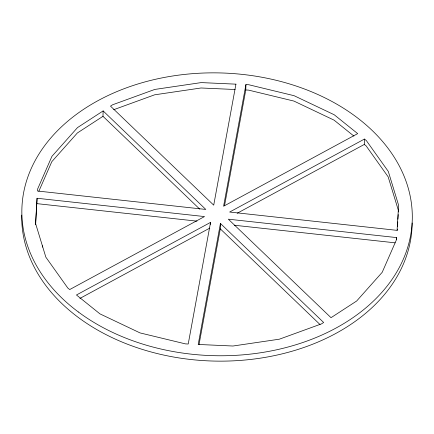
<?xml version="1.0" encoding="UTF-8"?>
<svg xmlns="http://www.w3.org/2000/svg" width="434" height="434" viewBox="0 0 434 434"><rect width="100%" height="100%" fill="white"/><g stroke="black" fill="none" stroke-linecap="round" stroke-linejoin="round"><path stroke-width="0.65" d="M35.642 224.807L37.074 198.257L204.501 216.571L69.706 289.554L67.807 288.03L45.847 257.167L35.555 223.391L37.074 198.257M42.331 247.109L42.369 245.763M199.792 209.188L102.983 116.312L103.135 110.925L77.502 127.596L51.944 156.316L37.633 188.991L37.514 191.02L205.808 209.438L103.135 110.925M210.501 224.4L210.555 222.382L76.46 294.984L99.939 313.863L140.052 332.916L185.416 343.88L188.226 344.01L210.555 222.382M199.038 344.525L220.282 228.848L220.429 223.461L323.645 322.484L321.572 323.835L279.377 339.182L232.939 346.017L198.213 344.455L220.429 223.461M224.541 205.635L245.774 89.99L245.926 84.608L248.736 84.733L294.1 95.702L334.213 114.755L357.692 133.629L223.597 206.231L245.926 84.608M398.363 211.933L398.445 210.609L388.153 176.833L366.193 145.97L364.294 144.446L364.446 139.064L229.651 212.042L397.077 230.362L398.596 205.228L388.305 171.446L366.345 140.589L364.446 139.064M396.584 239.611L396.638 237.593L228.338 219.181L331.017 317.688L356.645 301.022L382.208 272.297L396.513 239.628L396.638 237.593M397.246 230.454L397.327 229.13M397.484 226.488L397.766 221.855M397.924 219.208L398.206 214.58M38.832 191.291L51.792 161.703L77.355 132.978L102.983 116.312M79.883 298.435L209.812 228.089M237.219 213.246L364.294 144.446M113.686 109.71L154.623 94.818L201.061 87.983L235.119 89.513M245.774 89.99L248.584 90.12L293.948 101.084L334.061 120.137L353.889 136.075M36.923 203.638L196.955 221.145M234.246 225.23L395.141 242.828M220.282 228.848L320.07 324.583M412.148 222.973A195.262 141.403 1.6 0 1 215.058 361.093A195.262 141.403 1.6 0 1 21.716 215.08M235.939 84.158L213.718 205.152L110.507 106.129L112.58 104.784L154.77 89.437L201.213 82.596L235.939 84.158M78.359 311.986A195.262 141.403 1.6 0 0 405.405 254.08A195.262 141.403 1.6 0 0 167.464 76.861A195.262 141.403 1.6 0 0 78.359 311.986"/></g></svg>
